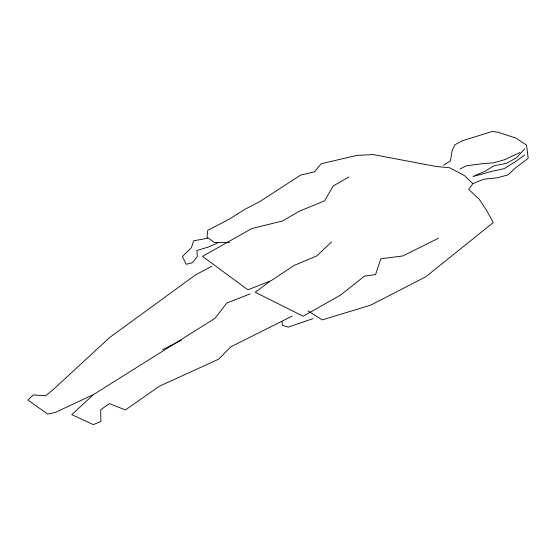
<?xml version="1.0" encoding="UTF-8"?>
<svg xmlns="http://www.w3.org/2000/svg" width="556" height="556" viewBox="0 0 556 556"><rect width="100%" height="100%" fill="white"/><g stroke="black" fill="none" stroke-linecap="round" stroke-linejoin="round"><path stroke-width="0.83" d="M443.535 165.243L450.367 160.948L452.195 150.391L455.023 144.685L462.536 140.751L492.407 131.383L498.329 132.363L515.648 137.944L526.581 145.179L528.2 158.279L515.885 167.592L507.969 174.918L497.127 177.816L483.581 179.275L472.85 183.668L468.722 189.401L479.209 199.277L486.528 210.363L493.276 222.581L425.757 276.798L370.63 305.181L322.292 319.888L307.975 310.853M524.885 148.605L516.461 157.821L506.467 163.318L493.652 165.89L485.569 170.963L472.975 176.53L490.816 171.589L504.257 168.628L516.058 161.205L524.704 154.985M331.501 241.95L316.92 255.823L294.221 265.393L271.279 280.592L247.9 289.801L202.523 256.385L251.833 228.516L282.49 221.01L299.323 211.21L324.565 200.827L333.225 185.975L348.814 176.954M250.151 293.881L226.778 303.089L214.901 318.393L93.471 394.586L71.8 414.637L93.338 424.617L100.907 421.427L100.699 409.8L109.344 403.58L125.42 409.939L159.433 386.205L218.564 359.225L230.657 346.916L292.108 316.121M269.417 281.767L255.239 292.254L303.173 316.225L340.62 295.034L364.576 276.047L375.529 274.657L380.86 258.755L402.759 255.968L438.51 238.19M211.704 266.296L195.441 274.949L109.671 337.499L53.668 389.179L45.696 395.761L33.284 394.941L27.8 399.952L47.698 414.102L55.378 412.413L93.471 394.586M460.062 168.968L466.331 165.806L483.72 163.506L493.429 162.887L504.89 159.607L519.971 152.476M162.588 349.71L181.402 340.244M217.785 242.868L208.973 246.843L196.887 250.513L197.331 256.511L192.578 262.634L186.204 264.295L182.375 256.504L191.472 247.642L193.571 240.838L207.687 238.239M313.097 318.609L288.369 327.102L282.385 325.371L282.107 321.625M229.468 242.583L214.512 242.576L206.957 237.127L207.756 230.351L229.67 218.925L245.203 209.16L259.61 201.675L300.567 175.14L314.626 171.79L321.18 163.742L356.98 155.36L373.173 154.582L436.481 166.543L449.568 167.724L464.455 175.613L472.85 183.668"/></g></svg>
